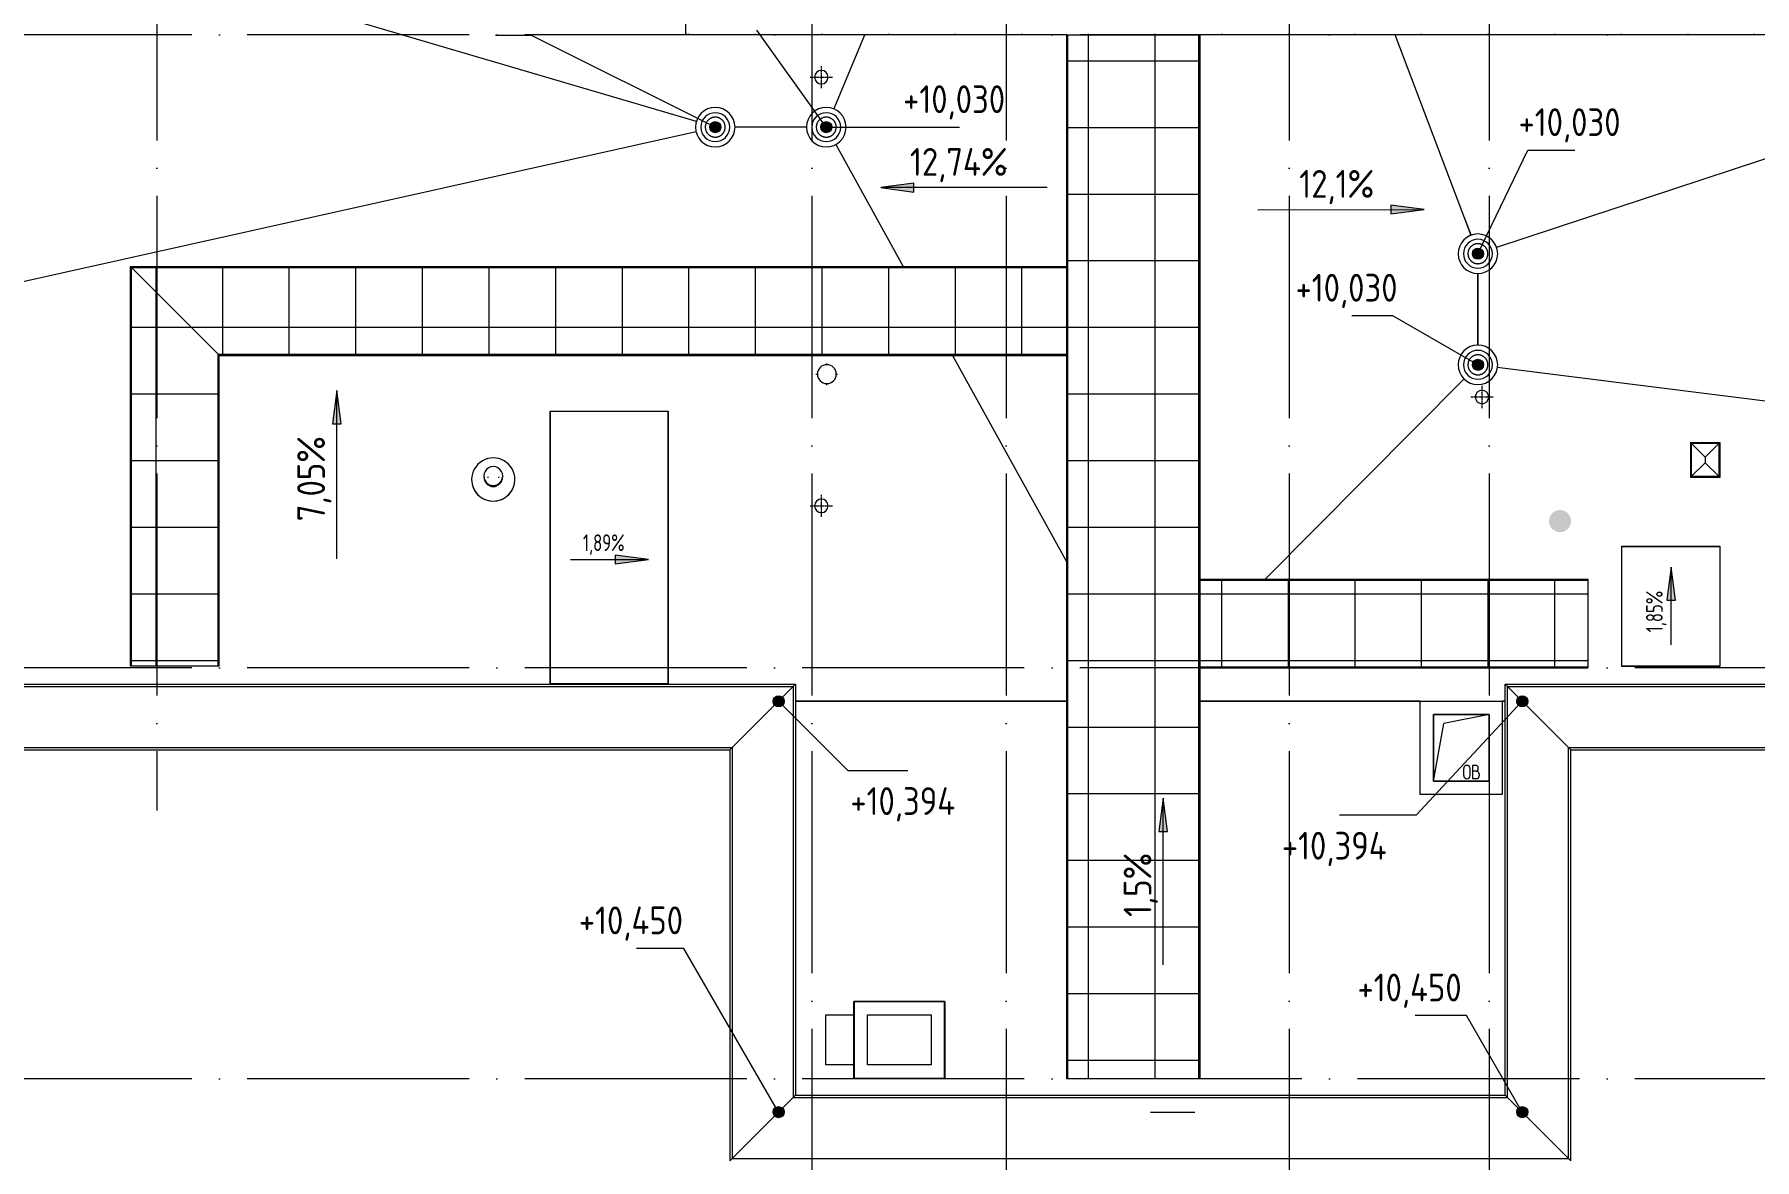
# Model space of a CAD drawing. Header units: millimetres. Extents: x -259793 to 503324, y -44556 to 93494.
# Drawn here: x 430102 to 445598, y 15283 to 25416 of the extents above; entities that cross this region are included whole.
import ezdxf

# ---------------------------------------------------------------- set-up
doc = ezdxf.new("R2010")
doc.units = ezdxf.units.MM
doc.linetypes.add('ADSK_Линия сетки', pattern=[25, 20, -2.5, 0, -2.5])
doc.linetypes.add('ADSK_Осевая', pattern=[14, 10, -2, 0, -2])
for name, color, linetype, lineweight in [('RC-Линии_связи-Адресные', 5, 'Continuous', 30), ('Воздуховоды', 7, 'Continuous', 18), ('Крыша', 7, 'Continuous', 9), ('Линии', 7, 'Continuous', 9), ('Оборудование', 8, 'Continuous', 18), ('Ограждение', 252, 'Continuous', 9), ('Оси', 252, 'Continuous', 9), ('Отметки', 7, 'Continuous', 9), ('Размеры', 7, 'Continuous', 9), ('Стены внутренние', 7, 'Continuous', 18), ('Стены наружные', 7, 'Continuous', 18), ('Трубопровод', 7, 'Continuous', 18)]:
    doc.layers.add(name, color=color, linetype=linetype, lineweight=lineweight)
doc.layers.add('Узлы', color=7, linetype='Continuous')
doc.styles.add('GOST Common_2', font='', dxfattribs={"width": 0.9, "height": 250})
doc.styles.add('GOST Common_5', font='', dxfattribs={"width": 0.9, "height": 2.5})
doc.styles.get('GOST Common_2').set_extended_font_data('GOST type B')
doc.styles.get('GOST Common_5').set_extended_font_data('GOST 2.304 type A')
pattern_1 = [(0, (-35002.24, 20977.94), (0, 600), []), (90, (-35002.24, 20977.94), (-600, 4e-14), [])]

# ---------------------------------------------------------------- blocks, each defined once
blk = doc.blocks.new('Кровля Жив')
at = {"layer": 'Ограждение', "true_color": 0x636466}
h = blk.add_hatch(dxfattribs=at)
h.set_pattern_fill('FP_17', color=251, style=0, pattern_type=2)
h.set_pattern_definition([(0, (-37219.7, 20977.94), (0, 600), []), (90, (-37219.73, 20977.94), (-424.264, 3e-14), [])])
h.paths.add_polyline_path([(-38723, 42038), (-38713, 42048), (-38713, 44174), (-38723, 44174), (-38723, 42048)])
h = blk.add_hatch(dxfattribs=at)
h.set_pattern_fill('FP_20', color=251, style=0, pattern_type=2)
h.set_pattern_definition([(0, (-35002.24, 31151.08), (0, 424.264), []), (90, (-35002.24, 31151.1), (-600, 4e-14), [])])
h.paths.add_polyline_path([(-38576, 42038), (-27873, 42038), (-27863, 42048), (-38713, 42048), (-38723, 42038), (-38617, 42038)])
h = blk.add_hatch(dxfattribs=at)
h.set_pattern_fill('FP_27', color=251, style=0, pattern_type=2)
h.set_pattern_definition([(0, (-35553.6, 20977.94), (0, 600), []), (90, (-35553.63, 20977.94), (-424.264, 3e-14), [])])
h.paths.add_polyline_path([(-35281, 32638), (-35281, 42038), (-35291, 42038), (-35291, 32638)])
h = blk.add_hatch(dxfattribs=at)
h.set_pattern_fill('FP_18', color=251, style=0, pattern_type=2)
h.set_pattern_definition(pattern_1)
h.paths.add_polyline_path([(-34101, 32638), (-34101, 42038), (-35281, 42038), (-35281, 32638), (-34177, 32638)])
h = blk.add_hatch(dxfattribs=at)
h.set_pattern_fill('FP_28', color=251, style=0, pattern_type=2)
h.set_pattern_definition([(0, (-34139.6, 20977.94), (0, 600), []), (90, (-34139.63, 20977.94), (-424.264, 3e-14), [])])
h.paths.add_polyline_path([(-34091, 32638), (-34091, 42038), (-34101, 42038), (-34101, 32638)])
h = blk.add_hatch(dxfattribs=at)
h.set_pattern_fill('FP_31', color=251, style=0, pattern_type=2)
h.set_pattern_definition([(0, (-35002.24, 30822.58), (0, 424.264), []), (90, (-35002.24, 30822.6), (-600, 4e-14), [])])
h.paths.add_polyline_path([(-38921, 39943), (-35291, 39943), (-35291, 39953), (-43726, 39953), (-43716, 39943), (-39107, 39943)])
h = blk.add_hatch(dxfattribs=at)
h.set_pattern_fill('FP_33', color=251, style=0, pattern_type=2)
h.set_pattern_definition([(0, (-39721, 20977.94), (0, 600), []), (90, (-39720.98, 20977.94), (-424.264, 3e-14), [])])
h.paths.add_polyline_path([(-43726, 36353), (-43716, 36353), (-43716, 39943), (-43726, 39953), (-43726, 36809)])
h = blk.add_hatch(dxfattribs=at)
h.set_pattern_fill('FP_25', color=251, style=0, pattern_type=2)
h.set_pattern_definition(pattern_1)
h.paths.add_polyline_path([(-42936, 39163), (-35291, 39163), (-35291, 39943), (-43716, 39943), (-42979, 39206)])
h = blk.add_hatch(dxfattribs=at)
h.set_pattern_fill('FP_18', color=251, style=0, pattern_type=2)
h.set_pattern_definition(pattern_1)
h.paths.add_polyline_path([(-43716, 36353), (-42936, 36353), (-42936, 39163), (-43716, 39943), (-43716, 36809)])
h = blk.add_hatch(dxfattribs=at)
h.set_pattern_fill('FP_32', color=251, style=0, pattern_type=2)
h.set_pattern_definition([(0, (-35002.24, 29708.58), (0, 424.264), []), (90, (-35002.24, 29708.6), (-600, 4e-14), [])])
h.paths.add_polyline_path([(-35572, 39153), (-35291, 39153), (-35291, 39163), (-42936, 39163), (-42926, 39153), (-35944, 39153)])
h = blk.add_hatch(dxfattribs=at)
h.set_pattern_fill('FP_34', color=251, style=0, pattern_type=2)
h.set_pattern_definition([(0, (-38607, 20977.94), (0, 600), []), (90, (-38606.98, 20977.94), (-424.264, 3e-14), [])])
h.paths.add_polyline_path([(-42936, 36353), (-42926, 36353), (-42926, 39153), (-42936, 39163), (-42936, 36510)])
h = blk.add_hatch(dxfattribs=at)
h.set_pattern_fill('FP_53', color=251, style=0, pattern_type=2)
h.set_pattern_definition([(0, (-35002.24, 29415.08), (0, 424.264), []), (90, (-35002.24, 29415.1), (-600, 4e-14), [])])
h.paths.add_polyline_path([(-30734, 37128), (-30599, 37128), (-30599, 37138), (-34091, 37138), (-34091, 37128), (-31098, 37128)])
h = blk.add_hatch(dxfattribs=at)
h.set_pattern_fill('FP_18', color=251, style=0, pattern_type=2)
h.set_pattern_definition(pattern_1)
h.paths.add_polyline_path([(-31128, 36348), (-30599, 36348), (-30599, 37128), (-34091, 37128), (-34091, 36348), (-31148, 36348)])
h = blk.add_hatch(dxfattribs=at)
h.set_pattern_fill('FP_54', color=251, style=0, pattern_type=2)
h.set_pattern_definition([(0, (-35002.24, 28301.08), (0, 424.264), []), (90, (-35002.24, 28301.1), (-600, 4e-14), [])])
h.paths.add_polyline_path([(-31851, 36338), (-30599, 36338), (-30599, 36348), (-34091, 36348), (-34091, 36338), (-32223, 36338)])
at = {"layer": 'Отметки', "true_color": 0x636466}
h = blk.add_hatch(color=251, dxfattribs=at)
edge = h.paths.add_edge_path()
edge.add_arc((-38458, 41208), 50, 0, 360)
h = blk.add_hatch(color=251, dxfattribs=at)
edge = h.paths.add_edge_path()
edge.add_arc((-37458, 41208), 50, 0, 360)
h = blk.add_hatch(color=251, dxfattribs=at)
edge = h.paths.add_edge_path()
edge.add_arc((-37458, 41208), 50, 0, 360)
h = blk.add_hatch(color=251, dxfattribs=at)
edge = h.paths.add_edge_path()
edge.add_arc((-31588, 40068), 50, 0, 360)
h = blk.add_hatch(color=251, dxfattribs=at)
edge = h.paths.add_edge_path()
edge.add_arc((-31588, 39068), 50, 0, 360)
h = blk.add_hatch(color=251, dxfattribs=at)
edge = h.paths.add_edge_path()
edge.add_arc((-37888, 36038), 50, 0, 360)
h = blk.add_hatch(color=251, dxfattribs=at)
edge = h.paths.add_edge_path()
edge.add_arc((-31188, 36038), 50, 0, 360)
h = blk.add_hatch(color=251, dxfattribs=at)
edge = h.paths.add_edge_path()
edge.add_arc((-37888, 32338), 50, 0, 360)
h = blk.add_hatch(color=251, dxfattribs=at)
edge = h.paths.add_edge_path()
edge.add_arc((-31188, 32338), 50, 0, 360)
at = {"layer": 'Размеры', "true_color": 0x636466}
for points in [[(-36968, 40664), (-36668, 40624), (-36668, 40703)], [(-32072, 40466), (-32372, 40505), (-32372, 40426)], [(-32072, 40466), (-32372, 40505), (-32372, 40426)], [(-41867, 38837), (-41907, 38537), (-41828, 38537)], [(-39061, 37315), (-39361, 37355), (-39361, 37276)], [(-29847, 37247), (-29887, 36947), (-29808, 36947)], [(-29847, 37247), (-29887, 36947), (-29808, 36947)], [(-34423, 35165), (-34462, 34865), (-34383, 34865)]]:
    blk.add_hatch(color=251, dxfattribs=at).paths.add_polyline_path(points)
at = {"layer": 'Узлы', "true_color": 0x636466}
blk.add_hatch(color=251, dxfattribs=at).paths.add_polyline_path([(-30848, 37561), (-30823, 37564), (-30798, 37574), (-30778, 37590), (-30762, 37611), (-30752, 37635), (-30748, 37661), (-30752, 37686), (-30762, 37711), (-30778, 37731), (-30798, 37747), (-30823, 37757), (-30848, 37761), (-30874, 37757), (-30898, 37747), (-30919, 37731), (-30935, 37711), (-30945, 37686), (-30948, 37661), (-30945, 37635), (-30935, 37611), (-30919, 37590), (-30898, 37574), (-30874, 37564)])
at = {"layer": 'Воздуховоды', "color": 251, "linetype": 'ADSK_Осевая', "true_color": 0x636466}
for p, q in [((-37453, 39069), (-37453, 39084)), ((-37553, 38984), (-37538, 38984)), ((-37453, 38884), (-37453, 38899)), ((-37368, 38984), (-37353, 38984))]:
    blk.add_line(p, q, dxfattribs=at)
at = {"layer": 'Воздуховоды', "color": 251, "true_color": 0x636466}
for p, q in [((-29672, 38367), (-29410, 38367)), ((-29672, 38367), (-29672, 38054)), ((-29666, 38361), (-29416, 38361)), ((-29666, 38361), (-29666, 38061)), ((-29541, 38236), (-29666, 38361)), ((-29666, 38361), (-29666, 38061)), ((-29666, 38361), (-29416, 38361)), ((-29416, 38361), (-29541, 38236)), ((-29416, 38361), (-29416, 38061)), ((-29416, 38061), (-29416, 38361)), ((-29410, 38367), (-29410, 38054)), ((-29666, 38061), (-29541, 38186)), ((-29541, 38236), (-29541, 38186)), ((-29541, 38186), (-29416, 38061)), ((-29410, 38054), (-29672, 38054)), ((-29416, 38061), (-29666, 38061)), ((-29416, 38061), (-29666, 38061))]:
    blk.add_line(p, q, dxfattribs=at)
for start, end in [(90, 270), (270, 90)]:
    blk.add_arc((-37453, 38984), 85, start, end, dxfattribs=at)
at = {"layer": 'Крыша', "color": 251, "true_color": 0x636466}
for p, q in [((-38628, 41258), (-61115, 47884)), ((-37390, 41371), (-37111, 42038)), ((-31650, 40233), (-32332, 42038)), ((-27873, 41294), (-31421, 40124)), ((-60947, 36192), (-38631, 41170)), ((-37636, 41208), (-38281, 41208)), ((-37372, 41053), (-36764, 39953)), ((-31715, 40404), (-31650, 40233)), ((-31588, 39246), (-31588, 39891)), ((-31588, 39891), (-31588, 39246)), ((-36321, 39153), (-35291, 37291)), ((-33505, 37138), (-31713, 38942)), ((-31713, 38942), (-33505, 37138)), ((-31414, 39046), (-28731, 38710)), ((-39943, 38649), (-38885, 38649)), ((-39943, 36195), (-39943, 38649)), ((-38885, 38649), (-38885, 36195)), ((-30290, 37433), (-29410, 37433)), ((-30290, 36353), (-30290, 37433)), ((-29410, 37433), (-29410, 36353)), ((-29410, 36353), (-30290, 36353)), ((-38885, 36195), (-39943, 36195)), ((-35291, 36038), (-37734, 36038)), ((-37734, 36038), (-35291, 36038)), ((-32108, 36038), (-34091, 36038)), ((-34091, 36038), (-32108, 36038)), ((-31342, 36038), (-31368, 36038)), ((-31368, 36038), (-31342, 36038)), ((-37463, 33213), (-37208, 33213)), ((-37463, 32763), (-37463, 33213)), ((-37088, 33213), (-36513, 33213)), ((-37088, 32763), (-37088, 33213)), ((-36513, 33213), (-36513, 32763)), ((-37208, 32763), (-37463, 32763)), ((-36513, 32763), (-37088, 32763))]:
    blk.add_line(p, q, dxfattribs=at)
at = {"layer": 'Линии', "color": 251, "lineweight": 18, "true_color": 0x636466}
for p, q in [((-31988, 35318), (-31988, 35918)), ((-31988, 35918), (-31488, 35918)), ((-31988, 35318), (-31895, 35839)), ((-31488, 35918), (-31895, 35839)), ((-31488, 35918), (-31488, 35318)), ((-31716, 35369), (-31716, 35432)), ((-31658, 35369), (-31658, 35432)), ((-31608, 35461), (-31638, 35461)), ((-31638, 35461), (-31638, 35341)), ((-31605, 35407), (-31638, 35407)), ((-31638, 35341), (-31602, 35341)), ((-31585, 35427), (-31585, 35437)), ((-31575, 35367), (-31575, 35377)), ((-31488, 35318), (-31988, 35318)), ((-34538, 32338), (-34138, 32338))]:
    blk.add_line(p, q, dxfattribs=at)
for centre, radius, start, end in [((-31687, 35432), 28.7, 0, 180), ((-31687, 35369), 28.7, 180, 0), ((-31608, 35437), 23.3, 0, 90), ((-31605, 35427), 20, 270, 0), ((-31605, 35377), 30, 0, 90), ((-31602, 35367), 26.7, 270, 0)]:
    blk.add_arc(centre, radius, start, end, dxfattribs=at)
at = {"layer": 'Оборудование', "color": 251, "true_color": 0x636466}
for p, q in [((-40653, 38035), (-40653, 38035)), ((-40543, 38066), (-40543, 38058)), ((-40508, 38058), (-40508, 38051)), ((-40408, 38051), (-40408, 38058)), ((-40373, 38058), (-40373, 38066)), ((-40263, 38035), (-40263, 38035))]:
    blk.add_line(p, q, dxfattribs=at)
at = {"layer": 'Оборудование', "color": 251, "true_color": 0x636466, "flags": 128}
for points in [[(-38368, 41208), (-38368, 41212), (-38369, 41215), (-38369, 41219), (-38369, 41223), (-38370, 41226), (-38371, 41230), (-38372, 41233), (-38373, 41236), (-38374, 41240), (-38375, 41243), (-38377, 41246), (-38378, 41250), (-38380, 41253), (-38382, 41256), (-38384, 41259), (-38386, 41262), (-38388, 41265), (-38391, 41267), (-38393, 41270), (-38396, 41273), (-38398, 41275), (-38401, 41277), (-38404, 41280), (-38407, 41282), (-38410, 41284), (-38413, 41286), (-38416, 41287), (-38419, 41289), (-38422, 41291), (-38426, 41292), (-38429, 41293), (-38432, 41294), (-38436, 41295), (-38439, 41296), (-38443, 41297), (-38446, 41297), (-38450, 41298), (-38454, 41298), (-38457, 41298), (-38461, 41298), (-38464, 41298), (-38468, 41298), (-38472, 41297), (-38475, 41296), (-38479, 41296), (-38482, 41295), (-38486, 41294), (-38489, 41293), (-38492, 41291), (-38496, 41290), (-38499, 41288), (-38502, 41287), (-38505, 41285), (-38508, 41283), (-38511, 41281), (-38514, 41279), (-38517, 41276), (-38519, 41274), (-38522, 41272), (-38524, 41269), (-38527, 41266), (-38529, 41263), (-38531, 41261), (-38533, 41258), (-38535, 41255), (-38537, 41251), (-38539, 41248), (-38540, 41245), (-38542, 41242), (-38543, 41238), (-38544, 41235), (-38545, 41231), (-38546, 41228), (-38547, 41224), (-38547, 41221), (-38548, 41217), (-38548, 41214), (-38548, 41210), (-38548, 41208)], [(-37368, 41208), (-37368, 41212), (-37369, 41215), (-37369, 41219), (-37369, 41223), (-37370, 41226), (-37371, 41230), (-37372, 41233), (-37373, 41236), (-37374, 41240), (-37375, 41243), (-37377, 41246), (-37378, 41250), (-37380, 41253), (-37382, 41256), (-37384, 41259), (-37386, 41262), (-37388, 41265), (-37391, 41267), (-37393, 41270), (-37396, 41273), (-37398, 41275), (-37401, 41277), (-37404, 41280), (-37407, 41282), (-37410, 41284), (-37413, 41286), (-37416, 41287), (-37419, 41289), (-37422, 41291), (-37426, 41292), (-37429, 41293), (-37432, 41294), (-37436, 41295), (-37439, 41296), (-37443, 41297), (-37446, 41297), (-37450, 41298), (-37454, 41298), (-37457, 41298), (-37461, 41298), (-37464, 41298), (-37468, 41298), (-37472, 41297), (-37475, 41296), (-37479, 41296), (-37482, 41295), (-37486, 41294), (-37489, 41293), (-37492, 41291), (-37496, 41290), (-37499, 41288), (-37502, 41287), (-37505, 41285), (-37508, 41283), (-37511, 41281), (-37514, 41279), (-37517, 41276), (-37519, 41274), (-37522, 41272), (-37524, 41269), (-37527, 41266), (-37529, 41263), (-37531, 41261), (-37533, 41258), (-37535, 41255), (-37537, 41251), (-37539, 41248), (-37540, 41245), (-37542, 41242), (-37543, 41238), (-37544, 41235), (-37545, 41231), (-37546, 41228), (-37547, 41224), (-37547, 41221), (-37548, 41217), (-37548, 41214), (-37548, 41210), (-37548, 41208)], [(-38548, 41208), (-38548, 41205), (-38548, 41201), (-38547, 41197), (-38547, 41194), (-38546, 41190), (-38546, 41187), (-38545, 41183), (-38544, 41180), (-38542, 41177), (-38541, 41173), (-38540, 41170), (-38538, 41167), (-38536, 41164), (-38534, 41160), (-38532, 41157), (-38530, 41155), (-38528, 41152), (-38526, 41149), (-38523, 41146), (-38521, 41144), (-38518, 41141), (-38515, 41139), (-38513, 41137), (-38510, 41135), (-38507, 41133), (-38504, 41131), (-38501, 41129), (-38497, 41127), (-38494, 41126), (-38491, 41124), (-38487, 41123), (-38484, 41122), (-38481, 41121), (-38477, 41120), (-38473, 41120), (-38470, 41119), (-38466, 41119), (-38463, 41118), (-38459, 41118), (-38456, 41118), (-38452, 41119), (-38448, 41119), (-38445, 41119), (-38441, 41120), (-38438, 41121), (-38434, 41122), (-38431, 41123), (-38427, 41124), (-38424, 41125), (-38421, 41126), (-38418, 41128), (-38414, 41130), (-38411, 41132), (-38408, 41133), (-38405, 41136), (-38402, 41138), (-38400, 41140), (-38397, 41142), (-38394, 41145), (-38392, 41148), (-38390, 41150), (-38387, 41153), (-38385, 41156), (-38383, 41159), (-38381, 41162), (-38379, 41165), (-38378, 41168), (-38376, 41171), (-38375, 41175), (-38374, 41178), (-38372, 41182), (-38371, 41185), (-38371, 41188), (-38370, 41192), (-38369, 41196), (-38369, 41199), (-38369, 41203), (-38368, 41206), (-38368, 41208)], [(-37548, 41208), (-37548, 41205), (-37548, 41201), (-37547, 41197), (-37547, 41194), (-37546, 41190), (-37546, 41187), (-37545, 41183), (-37544, 41180), (-37542, 41177), (-37541, 41173), (-37540, 41170), (-37538, 41167), (-37536, 41164), (-37534, 41160), (-37532, 41157), (-37530, 41155), (-37528, 41152), (-37526, 41149), (-37523, 41146), (-37521, 41144), (-37518, 41141), (-37515, 41139), (-37513, 41137), (-37510, 41135), (-37507, 41133), (-37504, 41131), (-37501, 41129), (-37497, 41127), (-37494, 41126), (-37491, 41124), (-37487, 41123), (-37484, 41122), (-37481, 41121), (-37477, 41120), (-37473, 41120), (-37470, 41119), (-37466, 41119), (-37463, 41118), (-37459, 41118), (-37456, 41118), (-37452, 41119), (-37448, 41119), (-37445, 41119), (-37441, 41120), (-37438, 41121), (-37434, 41122), (-37431, 41123), (-37427, 41124), (-37424, 41125), (-37421, 41126), (-37418, 41128), (-37414, 41130), (-37411, 41132), (-37408, 41133), (-37405, 41136), (-37402, 41138), (-37400, 41140), (-37397, 41142), (-37394, 41145), (-37392, 41148), (-37390, 41150), (-37387, 41153), (-37385, 41156), (-37383, 41159), (-37381, 41162), (-37379, 41165), (-37378, 41168), (-37376, 41171), (-37375, 41175), (-37374, 41178), (-37372, 41182), (-37371, 41185), (-37371, 41188), (-37370, 41192), (-37369, 41196), (-37369, 41199), (-37369, 41203), (-37368, 41206), (-37368, 41208)], [(-31498, 40068), (-31498, 40072), (-31499, 40075), (-31499, 40079), (-31499, 40083), (-31500, 40086), (-31501, 40090), (-31502, 40093), (-31503, 40096), (-31504, 40100), (-31505, 40103), (-31507, 40106), (-31508, 40110), (-31510, 40113), (-31512, 40116), (-31514, 40119), (-31516, 40122), (-31518, 40125), (-31521, 40127), (-31523, 40130), (-31526, 40133), (-31528, 40135), (-31531, 40137), (-31534, 40140), (-31537, 40142), (-31540, 40144), (-31543, 40146), (-31546, 40147), (-31549, 40149), (-31552, 40151), (-31556, 40152), (-31559, 40153), (-31562, 40154), (-31566, 40155), (-31569, 40156), (-31573, 40157), (-31576, 40157), (-31580, 40158), (-31584, 40158), (-31587, 40158), (-31591, 40158), (-31594, 40158), (-31598, 40158), (-31602, 40157), (-31605, 40156), (-31609, 40156), (-31612, 40155), (-31616, 40154), (-31619, 40153), (-31622, 40151), (-31626, 40150), (-31629, 40148), (-31632, 40147), (-31635, 40145), (-31638, 40143), (-31641, 40141), (-31644, 40139), (-31647, 40136), (-31649, 40134), (-31652, 40132), (-31654, 40129), (-31657, 40126), (-31659, 40123), (-31661, 40121), (-31663, 40118), (-31665, 40115), (-31667, 40111), (-31669, 40108), (-31670, 40105), (-31672, 40102), (-31673, 40098), (-31674, 40095), (-31675, 40091), (-31676, 40088), (-31677, 40084), (-31677, 40081), (-31678, 40077), (-31678, 40074), (-31678, 40070), (-31678, 40068)], [(-31678, 40068), (-31678, 40065), (-31678, 40061), (-31677, 40057), (-31677, 40054), (-31676, 40050), (-31676, 40047), (-31675, 40043), (-31674, 40040), (-31672, 40037), (-31671, 40033), (-31670, 40030), (-31668, 40027), (-31666, 40024), (-31664, 40020), (-31662, 40017), (-31660, 40015), (-31658, 40012), (-31656, 40009), (-31653, 40006), (-31651, 40004), (-31648, 40001), (-31645, 39999), (-31643, 39997), (-31640, 39995), (-31637, 39993), (-31634, 39991), (-31631, 39989), (-31627, 39987), (-31624, 39986), (-31621, 39984), (-31617, 39983), (-31614, 39982), (-31611, 39981), (-31607, 39980), (-31603, 39980), (-31600, 39979), (-31596, 39979), (-31593, 39978), (-31589, 39978), (-31586, 39978), (-31582, 39979), (-31578, 39979), (-31575, 39979), (-31571, 39980), (-31568, 39981), (-31564, 39982), (-31561, 39983), (-31557, 39984), (-31554, 39985), (-31551, 39986), (-31548, 39988), (-31544, 39990), (-31541, 39992), (-31538, 39993), (-31535, 39996), (-31532, 39998), (-31530, 40000), (-31527, 40002), (-31524, 40005), (-31522, 40008), (-31520, 40010), (-31517, 40013), (-31515, 40016), (-31513, 40019), (-31511, 40022), (-31509, 40025), (-31508, 40028), (-31506, 40031), (-31505, 40035), (-31504, 40038), (-31502, 40042), (-31501, 40045), (-31501, 40048), (-31500, 40052), (-31499, 40056), (-31499, 40059), (-31499, 40063), (-31498, 40066), (-31498, 40068)], [(-31498, 39068), (-31498, 39072), (-31499, 39075), (-31499, 39079), (-31499, 39083), (-31500, 39086), (-31501, 39090), (-31502, 39093), (-31503, 39096), (-31504, 39100), (-31505, 39103), (-31507, 39106), (-31508, 39110), (-31510, 39113), (-31512, 39116), (-31514, 39119), (-31516, 39122), (-31518, 39125), (-31521, 39127), (-31523, 39130), (-31526, 39133), (-31528, 39135), (-31531, 39137), (-31534, 39140), (-31537, 39142), (-31540, 39144), (-31543, 39146), (-31546, 39147), (-31549, 39149), (-31552, 39151), (-31556, 39152), (-31559, 39153), (-31562, 39154), (-31566, 39155), (-31569, 39156), (-31573, 39157), (-31576, 39157), (-31580, 39158), (-31584, 39158), (-31587, 39158), (-31591, 39158), (-31594, 39158), (-31598, 39158), (-31602, 39157), (-31605, 39156), (-31609, 39156), (-31612, 39155), (-31616, 39154), (-31619, 39153), (-31622, 39151), (-31626, 39150), (-31629, 39148), (-31632, 39147), (-31635, 39145), (-31638, 39143), (-31641, 39141), (-31644, 39139), (-31647, 39136), (-31649, 39134), (-31652, 39132), (-31654, 39129), (-31657, 39126), (-31659, 39123), (-31661, 39121), (-31663, 39118), (-31665, 39115), (-31667, 39111), (-31669, 39108), (-31670, 39105), (-31672, 39102), (-31673, 39098), (-31674, 39095), (-31675, 39091), (-31676, 39088), (-31677, 39084), (-31677, 39081), (-31678, 39077), (-31678, 39074), (-31678, 39070), (-31678, 39068)], [(-31678, 39068), (-31678, 39065), (-31678, 39061), (-31677, 39057), (-31677, 39054), (-31676, 39050), (-31676, 39047), (-31675, 39043), (-31674, 39040), (-31672, 39037), (-31671, 39033), (-31670, 39030), (-31668, 39027), (-31666, 39024), (-31664, 39020), (-31662, 39017), (-31660, 39015), (-31658, 39012), (-31656, 39009), (-31653, 39006), (-31651, 39004), (-31648, 39001), (-31645, 38999), (-31643, 38997), (-31640, 38995), (-31637, 38993), (-31634, 38991), (-31631, 38989), (-31627, 38987), (-31624, 38986), (-31621, 38984), (-31617, 38983), (-31614, 38982), (-31611, 38981), (-31607, 38980), (-31603, 38980), (-31600, 38979), (-31596, 38979), (-31593, 38978), (-31589, 38978), (-31586, 38978), (-31582, 38979), (-31578, 38979), (-31575, 38979), (-31571, 38980), (-31568, 38981), (-31564, 38982), (-31561, 38983), (-31557, 38984), (-31554, 38985), (-31551, 38986), (-31548, 38988), (-31544, 38990), (-31541, 38992), (-31538, 38993), (-31535, 38996), (-31532, 38998), (-31530, 39000), (-31527, 39002), (-31524, 39005), (-31522, 39008), (-31520, 39010), (-31517, 39013), (-31515, 39016), (-31513, 39019), (-31511, 39022), (-31509, 39025), (-31508, 39028), (-31506, 39031), (-31505, 39035), (-31504, 39038), (-31502, 39042), (-31501, 39045), (-31501, 39048), (-31500, 39052), (-31499, 39056), (-31499, 39059), (-31499, 39063), (-31498, 39066), (-31498, 39068)]]:
    blk.add_lwpolyline(points, dxfattribs=at)
at = {"layer": 'Оборудование', "color": 251, "true_color": 0x636466}
for centre, radius, start, end in [((-38458, 41208), 178, 0, 180), ((-37458, 41208), 178, 0, 180), ((-38458, 41208), 130, 0, 180), ((-37458, 41208), 130, 0, 180), ((-38458, 41208), 178, 180, 0), ((-38458, 41208), 130, 180, 0), ((-37458, 41208), 178, 180, 0), ((-37458, 41208), 130, 180, 0), ((-31588, 40068), 178, 0, 180), ((-31588, 40068), 130, 0, 180), ((-31588, 40068), 178, 180, 0), ((-31588, 40068), 130, 180, 0), ((-31588, 39068), 178, 0, 180), ((-31588, 39068), 178, 180, 0), ((-31588, 39068), 130, 0, 180), ((-31588, 39068), 130, 180, 0)]:
    blk.add_arc(centre, radius, start, end, dxfattribs=at)
for centre, major_axis, start_param, end_param in [((-40458, 38035), (195, 0), 0, 3.141593), ((-40458, 38066), (85, 0), 0, 3.141593), ((-40458, 38035), (195, 0), 3.141593, 6.283185), ((-40458, 38035), (195, 0), 3.383254, 6.041524), ((-40458, 38066), (85, 0), 3.141593, 6.283185), ((-40458, 38058), (85, 0), 3.141593, 6.283185), ((-40458, 38035), (65, 0), 4.174724, 5.250054)]:
    blk.add_ellipse(centre, major_axis=major_axis, ratio=0.997525, start_param=start_param, end_param=end_param, dxfattribs=at)
at = {"layer": 'Ограждение', "color": 251, "true_color": 0x636466}
for p, q in [((-38723, 42038), (-38723, 42438)), ((-38723, 42038), (-38713, 42048)), ((-35291, 42038), (-38723, 42038)), ((-35291, 42038), (-35281, 42038)), ((-35291, 32638), (-35291, 42038)), ((-35281, 42038), (-34101, 42038)), ((-35281, 32638), (-35281, 42038)), ((-34101, 42038), (-34091, 42038)), ((-34101, 32638), (-34101, 42038)), ((-27873, 42038), (-34091, 42038)), ((-34091, 32638), (-34091, 42038)), ((-43726, 39953), (-35291, 39953)), ((-43726, 39953), (-43716, 39943)), ((-43726, 36353), (-43726, 39953)), ((-43716, 39943), (-35291, 39943)), ((-43716, 39943), (-42936, 39163)), ((-43716, 36353), (-43716, 39943)), ((-42936, 39163), (-35291, 39163)), ((-42936, 39163), (-42926, 39153)), ((-42936, 36353), (-42936, 39163)), ((-42926, 39153), (-35291, 39153)), ((-42926, 36353), (-42926, 39153)), ((-34091, 37138), (-30599, 37138)), ((-34091, 37128), (-30599, 37128)), ((-30599, 37138), (-30599, 37128)), ((-30599, 37128), (-30599, 36348)), ((-43716, 36353), (-43726, 36353)), ((-42936, 36353), (-43716, 36353)), ((-42926, 36353), (-42936, 36353)), ((-34091, 36348), (-30599, 36348)), ((-34091, 36338), (-30599, 36338)), ((-30599, 36348), (-30599, 36338)), ((-61505, 36171), (-37755, 36171)), ((-61484, 36192), (-37734, 36192)), ((-38305, 35621), (-37755, 36171)), ((-37755, 36171), (-38305, 35621)), ((-37755, 36171), (-37734, 36192)), ((-37734, 36192), (-37755, 36171)), ((-37755, 36171), (-37755, 32471)), ((-37734, 36192), (-37734, 32492)), ((-31321, 36171), (-31342, 36192)), ((-31342, 36192), (-7592, 36192)), ((-31342, 36192), (-31321, 36171)), ((-31342, 32492), (-31342, 36192)), ((-30771, 35621), (-31321, 36171)), ((-31321, 36171), (-7571, 36171)), ((-31321, 36171), (-30771, 35621)), ((-31321, 32471), (-31321, 36171)), ((-62076, 35600), (-38326, 35600)), ((-62055, 35621), (-38305, 35621)), ((-38326, 35600), (-38305, 35621)), ((-38305, 35621), (-38326, 35600)), ((-38326, 35600), (-38326, 31900)), ((-38305, 35621), (-38305, 31921)), ((-30750, 35600), (-30771, 35621)), ((-30771, 35621), (-7021, 35621)), ((-30771, 35621), (-30750, 35600)), ((-30771, 31921), (-30771, 35621)), ((-30750, 35600), (-7000, 35600)), ((-30750, 31900), (-30750, 35600)), ((-35281, 32638), (-35291, 32638)), ((-34101, 32638), (-35281, 32638)), ((-34091, 32638), (-34101, 32638)), ((-38305, 31921), (-37755, 32471)), ((-37755, 32471), (-38305, 31921)), ((-37755, 32471), (-37734, 32492)), ((-37734, 32492), (-37755, 32471)), ((-37755, 32471), (-31321, 32471)), ((-37734, 32492), (-31342, 32492)), ((-31321, 32471), (-31342, 32492)), ((-31342, 32492), (-31321, 32471)), ((-30771, 31921), (-31321, 32471)), ((-31321, 32471), (-30771, 31921)), ((-38326, 31900), (-38305, 31921)), ((-38305, 31921), (-38326, 31900)), ((-38305, 31921), (-30771, 31921)), ((-30750, 31900), (-30771, 31921)), ((-30771, 31921), (-30750, 31900))]:
    blk.add_line(p, q, dxfattribs=at)
at = {"layer": 'Оси', "color": 251, "linetype": 'ADSK_Линия сетки', "ltscale": 100, "true_color": 0x636466}
for p, q in [((-43488, 53089), (-43488, 35053)), ((-37588, 53089), (-37588, -12888)), ((-35838, 53089), (-35838, -12888)), ((-33288, 53089), (-33288, -12888)), ((-31488, 53089), (-31488, -12888)), ((-3173, 42038), (-75410, 42038)), ((-3173, 36338), (-75410, 36338)), ((-3173, 32638), (-75410, 32638))]:
    blk.add_line(p, q, dxfattribs=at)
at = {"layer": 'Отметки', "color": 251, "lineweight": 20, "true_color": 0x636466}
for p, q in [((-40114, 42034), (-40439, 42034)), ((-38458, 41208), (-40114, 42034)), ((-37458, 41208), (-38084, 42082)), ((-37458, 41208), (-36791, 41208)), ((-36791, 41208), (-36258, 41208)), ((-31588, 40068), (-31138, 41002)), ((-31138, 41002), (-30715, 41002)), ((-32354, 39510), (-32723, 39510)), ((-31588, 39068), (-32354, 39510)), ((-37888, 36038), (-37264, 35414)), ((-31188, 36038), (-32144, 35011)), ((-37264, 35414), (-36722, 35414)), ((-32144, 35011), (-32835, 35011)), ((-38740, 33813), (-39168, 33813)), ((-37888, 32338), (-38740, 33813)), ((-31691, 33209), (-32154, 33209)), ((-31188, 32338), (-31691, 33209))]:
    blk.add_line(p, q, dxfattribs=at)
at = {"layer": 'Отметки', "color": 251, "true_color": 0x636466}
for centre in [(-38458, 41208), (-37458, 41208), (-37458, 41208), (-31588, 40068), (-31588, 39068), (-37888, 36038), (-31188, 36038), (-37888, 32338), (-31188, 32338)]:
    blk.add_circle(centre, 50, dxfattribs=at)
at = {"layer": 'Размеры', "color": 251, "true_color": 0x636466}
for p, q in [((-36668, 40703), (-36968, 40664)), ((-36968, 40664), (-36668, 40624)), ((-36668, 40624), (-36668, 40703)), ((-32072, 40466), (-32372, 40505)), ((-32372, 40505), (-32372, 40426)), ((-32072, 40466), (-32372, 40505)), ((-32372, 40505), (-32372, 40426)), ((-32372, 40426), (-32072, 40466)), ((-32372, 40426), (-32072, 40466)), ((-41867, 38837), (-41907, 38537)), ((-41828, 38537), (-41867, 38837)), ((-41907, 38537), (-41828, 38537)), ((-39061, 37315), (-39361, 37355)), ((-39361, 37355), (-39361, 37276)), ((-39361, 37276), (-39061, 37315)), ((-29847, 37247), (-29887, 36947)), ((-29847, 37247), (-29887, 36947)), ((-29808, 36947), (-29847, 37247)), ((-29808, 36947), (-29847, 37247)), ((-29887, 36947), (-29808, 36947)), ((-29887, 36947), (-29808, 36947)), ((-34423, 35165), (-34462, 34865)), ((-34383, 34865), (-34423, 35165)), ((-34462, 34865), (-34383, 34865))]:
    blk.add_line(p, q, dxfattribs=at)
at = {"layer": 'Размеры', "color": 251, "lineweight": 20, "true_color": 0x636466}
for p, q in [((-35468, 40664), (-36968, 40664)), ((-33572, 40465), (-32072, 40466)), ((-33572, 40465), (-32072, 40466)), ((-41867, 37321), (-41867, 38837)), ((-39761, 37315), (-39061, 37315)), ((-29847, 36547), (-29847, 37247)), ((-29847, 36547), (-29847, 37247)), ((-34423, 33665), (-34423, 35165))]:
    blk.add_line(p, q, dxfattribs=at)
at = {"layer": 'Стены внутренние', "color": 251, "true_color": 0x636466}
for p, q in [((-39945, 38651), (-38883, 38651)), ((-39945, 36193), (-39945, 38651)), ((-38883, 38651), (-38883, 36193)), ((-30292, 37435), (-29408, 37435)), ((-30292, 36351), (-30292, 37435)), ((-29408, 37435), (-29408, 36351)), ((-29408, 36351), (-30292, 36351)), ((-38883, 36193), (-39945, 36193)), ((-37210, 33335), (-36391, 33335)), ((-37210, 32641), (-37210, 33335)), ((-36393, 33333), (-37208, 33333)), ((-37208, 33333), (-37208, 32643)), ((-36393, 32643), (-36393, 33333)), ((-36391, 33335), (-36391, 32641)), ((-36391, 32641), (-37210, 32641)), ((-37208, 32643), (-36393, 32643))]:
    blk.add_line(p, q, dxfattribs=at)
at = {"layer": 'Стены наружные', "color": 251, "true_color": 0x636466}
for p, q in [((-32108, 36038), (-31368, 36038)), ((-32108, 35198), (-32108, 36038)), ((-31368, 36038), (-31368, 35198)), ((-31488, 35918), (-31988, 35918)), ((-31988, 35918), (-31988, 35318)), ((-31488, 35318), (-31488, 35918)), ((-31368, 35198), (-32108, 35198)), ((-31988, 35318), (-31488, 35318))]:
    blk.add_line(p, q, dxfattribs=at)
at = {"layer": 'Трубопровод', "color": 251, "linetype": 'ADSK_Осевая', "true_color": 0x636466}
for p, q in [((-37502, 41558), (-37502, 41758)), ((-37602, 41658), (-37402, 41658)), ((-31651, 38778), (-31451, 38778)), ((-31551, 38678), (-31551, 38878)), ((-37502, 37698), (-37502, 37898)), ((-37602, 37798), (-37402, 37798))]:
    blk.add_line(p, q, dxfattribs=at)
at = {"layer": 'Трубопровод', "color": 251, "true_color": 0x636466}
for centre, start, end in [((-37502, 41658), 0, 180), ((-37502, 41658), 180, 0), ((-31551, 38778), 0, 180), ((-31551, 38778), 180, 0), ((-37502, 37798), 0, 180), ((-37502, 37798), 180, 0)]:
    blk.add_arc(centre, 61, start, end, dxfattribs=at)
at = {"layer": 'Отметки', "color": 251, "true_color": 0x636466, "style": 'GOST Common_2', "width": 0.9}
for s, p in [('+10,030', (-36766, 41335)), ('+10,030', (-31222, 41128)), ('+10,030', (-33231, 39637)), ('+10,394', (-37241, 35014)), ('+10,394', (-33354, 34612)), ('+10,450', (-39687, 33940)), ('+10,450', (-32673, 33335))]:
    blk.add_text(s, height=250, dxfattribs=at).set_placement(p)
at = {"layer": 'Размеры', "color": 251, "true_color": 0x636466, "width": 0.9}
for s, height, rotation, style, p in [('12,74%%%', 250, 360, 'GOST Common_2', (-36704, 40770)), ('12,1%%%', 250, 0.0158, 'GOST Common_2', (-33197, 40572)), ('12,1%%%', 250, 0.0158, 'GOST Common_2', (-33197, 40572)), ('7,05%%%', 250, 90, 'GOST Common_2', (-41974, 37659)), ('1,89%%%', 150, 360, 'GOST Common_5', (-39650, 37391)), ('1,85%%%', 150, 90, 'GOST Common_5', (-29923, 36659)), ('1,85%%%', 150, 90, 'GOST Common_5', (-29923, 36659)), ('1,5%%%', 250, 90, 'GOST Common_2', (-34529, 34096))]:
    blk.add_text(s, height=height, rotation=rotation, dxfattribs=dict(at, style=style)).set_placement(p)

msp = doc.modelspace()

# ---------------------------------------------------------------- block references
at = {"layer": 'RC-Линии_связи-Адресные', "color": 104}
msp.add_blockref('Кровля Жив', (474693.26029, -16627.62183), dxfattribs=at)

doc.saveas('drawing.dxf')
